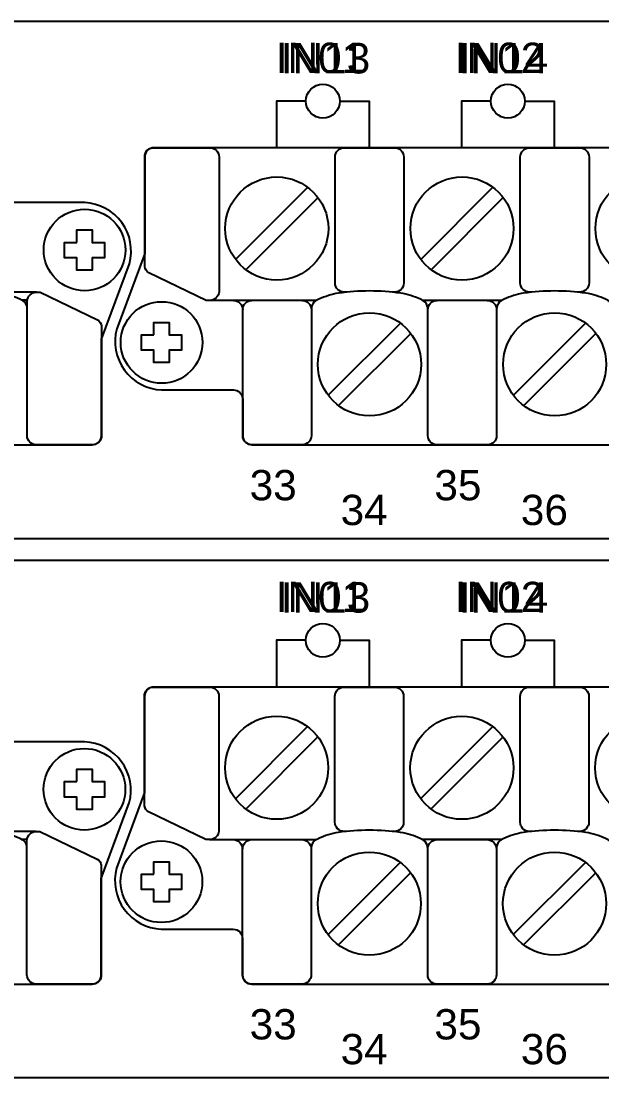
# Model space of a CAD drawing. Extents: x 1 to 47, y 1 to 34.6.
# Drawn here: x 38.044 to 39.928, y 10.856 to 14.286 of the extents above; entities that cross this region are included whole.
import ezdxf

# ---------------------------------------------------------------- set-up
doc = ezdxf.new("R2010")
doc.units = 0
doc.header["$MEASUREMENT"] = 0
for name, color, linetype in [('10_0______DWG_', 7, 'CONTINUOUS'), ('7_1__2___8__OPTOISOLATED_I', 7, 'CONTINUOUS'), ('7_2__7___8__OPTOISOLATED_I', 7, 'CONTINUOUS'), ('7_3__C___18__COMMON____6__', 7, 'CONTINUOUS'), ('7_4__D___18__COMMON____6__', 7, 'CONTINUOUS'), ('7_5__E___8__OPTOISOLATED_I', 7, 'CONTINUOUS'), ('7_6__4___18__COMMON____6__', 7, 'CONTINUOUS'), ('7_7__8___8__OPTOISOLATED_I', 7, 'CONTINUOUS'), ('8_1__2___8__OPTOISOLATED_I', 7, 'CONTINUOUS'), ('8_2__7___8__OPTOISOLATED_I', 7, 'CONTINUOUS'), ('8_3__C___18__COMMON____6__', 7, 'CONTINUOUS'), ('8_4__D___18__COMMON____6__', 7, 'CONTINUOUS'), ('8_5__E___8__OPTOISOLATED_I', 7, 'CONTINUOUS'), ('8_6__4___18__COMMON____6__', 7, 'CONTINUOUS'), ('8_7__8___8__OPTOISOLATED_I', 7, 'CONTINUOUS')]:
    doc.layers.add(name, color=color, linetype=linetype)
doc.styles.add('ARIAL', font='arial.ttf')

msp = doc.modelspace()

# ---------------------------------------------------------------- linework, layer by layer
at = {"layer": '10_0______DWG_'}
for points in [[(27.2942, 14.2863), (43.9545, 14.2863, -0.468367), (44.0044, 14.2263), (44.0044, 12.6563, -0.414132), (43.9545, 12.6063), (27.2942, 12.6063, -0.414214), (27.2442, 12.6563), (27.2442, 14.2363, -0.414287)], [(33.263, 13.0592), (33.263, 12.9412, 0.414213), (33.293, 12.9112), (38.2748, 12.9111, 0.414214), (38.3048, 12.9411), (38.3048, 13.2542), (38.3957, 13.4989, 0.480048), (38.2507, 13.6971), (38.0165, 13.6971, -0.414214), (37.9865, 13.7271), (37.9865, 13.8453, 0.414212), (37.9565, 13.8753), (37.9565, 13.8753), (32.9754, 13.8753, 0.414215), (32.9454, 13.8454), (32.9455, 13.5325), (32.8546, 13.2877, 0.47859), (32.9996, 13.0892), (33.233, 13.0892, -0.414214)], [(38.763, 13.0592), (38.763, 12.9412, 0.414213), (38.793, 12.9112), (43.7748, 12.9111, 0.414214), (43.8048, 12.9411), (43.8048, 13.2542), (43.8957, 13.4989, 0.480048), (43.7507, 13.6971), (43.5165, 13.6971, -0.414214), (43.4865, 13.7271), (43.4865, 13.8453, 0.414212), (43.4565, 13.8753), (43.4565, 13.8753), (38.4754, 13.8753, 0.414215), (38.4454, 13.8454), (38.4455, 13.5325), (38.3546, 13.2877, 0.47859), (38.4996, 13.0892), (38.733, 13.0892, -0.414214)], [(38.2781, 12.9113), (38.0938, 12.9111, -0.414214), (38.0638, 12.9411), (38.0638, 13.3782, -0.390527), (38.0938, 13.4065), (38.106, 13.4065), (38.2919, 13.3168, -0.241514), (38.3048, 13.2968), (38.3048, 12.9411, -0.422157)], [(27.2942, 12.5363), (43.9545, 12.5363, -0.468367), (44.0044, 12.4763), (44.0044, 10.9063, -0.414132), (43.9545, 10.8563), (27.2942, 10.8563, -0.414214), (27.2442, 10.9063), (27.2442, 12.4863, -0.414287)], [(33.2624, 11.3088), (33.2624, 11.1908, 0.414213), (33.2924, 11.1608), (38.2743, 11.1608, 0.414214), (38.3043, 11.1908), (38.3043, 11.5038), (38.3952, 11.7486, 0.480048), (38.2501, 11.9468), (38.0159, 11.9468, -0.414214), (37.9859, 11.9768), (37.9859, 12.0949, 0.414212), (37.9559, 12.1249), (37.9559, 12.125), (32.9749, 12.125, 0.414215), (32.9449, 12.095), (32.945, 11.7821), (32.854, 11.5374, 0.47859), (32.9991, 11.3388), (33.2324, 11.3388, -0.414214)], [(38.7624, 11.3088), (38.7624, 11.1908, 0.414213), (38.7924, 11.1608), (43.7743, 11.1608, 0.414214), (43.8043, 11.1908), (43.8043, 11.5038), (43.8952, 11.7486, 0.480048), (43.7501, 11.9468), (43.5159, 11.9468, -0.414214), (43.4859, 11.9768), (43.4859, 12.0949, 0.414212), (43.4559, 12.1249), (43.4559, 12.125), (38.4749, 12.125, 0.414215), (38.4449, 12.095), (38.445, 11.7821), (38.354, 11.5374, 0.47859), (38.4991, 11.3388), (38.7324, 11.3388, -0.414214)], [(38.4715, 12.1248), (38.6559, 12.125, -0.414214), (38.6859, 12.095), (38.6859, 11.6579, -0.390527), (38.6559, 11.6296), (38.6436, 11.6296), (38.4577, 11.7193, -0.241986), (38.4449, 11.7392), (38.4449, 12.095, -0.422157)], [(38.2776, 11.1609), (38.0933, 11.1607, -0.414214), (38.0633, 11.1907), (38.0633, 11.6278, -0.390527), (38.0933, 11.6561), (38.1055, 11.6561), (38.2914, 11.5664, -0.241514), (38.3043, 11.5465), (38.3043, 11.1907, -0.422157)], [(38.7924, 11.6296), (38.9553, 11.6296, -0.414214), (38.9853, 11.5996), (38.9853, 11.1908, -0.414214), (38.9553, 11.1608), (38.7924, 11.1608, -0.414214), (38.7624, 11.1908), (38.7624, 11.5996, -0.414214)], [(39.3932, 11.6296), (39.5561, 11.6296, -0.414214), (39.5861, 11.5996), (39.5861, 11.1908, -0.414214), (39.5561, 11.1608), (39.3932, 11.1608, -0.414214), (39.3632, 11.1908), (39.3632, 11.5996, -0.414214)]]:
    msp.add_lwpolyline(points, format="xyb", close=True, dxfattribs=at)
for points in [[(39.0023, 13.3799), (38.6442, 13.3799), (38.4583, 13.4697, -0.241986), (38.4454, 13.4896), (38.4454, 13.8453, -0.422157), (38.4721, 13.8752), (38.6564, 13.8753, -0.414214), (38.6864, 13.8453), (38.6864, 13.4082, -0.390527), (38.6564, 13.3799)], [(39.1007, 13.4066), (39.0928, 13.4066, -0.414214), (39.0628, 13.4366), (39.0628, 13.8453, -0.414214), (39.0928, 13.8753), (39.2557, 13.8753, -0.414214), (39.2857, 13.8453), (39.2857, 13.4366, -0.414214), (39.2557, 13.4066), (39.2488, 13.4066)], [(39.7015, 13.4066), (39.6936, 13.4066, -0.414214), (39.6636, 13.4366), (39.6636, 13.8453, -0.414214), (39.6936, 13.8753), (39.8564, 13.8753, -0.414214), (39.8864, 13.8453), (39.8864, 13.4366, -0.414214), (39.8564, 13.4066), (39.8496, 13.4066)], [(38.0938, 13.4065), (38.0165, 13.4064, -0.414214), (37.9865, 13.4364)], [(38.0638, 13.3584, 0.127742), (38.056, 13.3738, 0.081668), (38.0404, 13.384, 0.0591), (37.9767, 13.4033, 0.034646), (37.8752, 13.4104, 0.03436), (37.7745, 13.4033, 0.0591), (37.7108, 13.384, 0.081668), (37.6951, 13.3738, 0.191033), (37.6866, 13.3499)], [(38.733, 13.3799, -0.414214), (38.763, 13.3499)], [(38.9558, 13.3799, -0.414214), (38.9858, 13.3499), (38.9858, 12.9412, -0.414214), (38.9558, 12.9112), (38.793, 12.9112, -0.414214), (38.763, 12.9412), (38.763, 13.3499, -0.414214), (38.793, 13.3799)], [(39.3637, 13.3499, 0.191033), (39.3552, 13.3738, 0.081668), (39.3396, 13.384, 0.0591), (39.2759, 13.4033, 0.034646), (39.1744, 13.4104, 0.03436), (39.0737, 13.4033, 0.0591), (39.01, 13.384, 0.081668), (38.9943, 13.3738, 0.191033), (38.9858, 13.3499)], [(39.5566, 13.3799, -0.414214), (39.5866, 13.3499), (39.5866, 12.9412, -0.414214), (39.5566, 12.9112), (39.3937, 12.9112, -0.414214), (39.3637, 12.9412), (39.3637, 13.3499, -0.414214), (39.3937, 13.3799)], [(39.9645, 13.3499, 0.191033), (39.956, 13.3738, 0.081668), (39.9403, 13.384, 0.0591), (39.8766, 13.4033, 0.034646), (39.7751, 13.4104, 0.03436), (39.6744, 13.4033, 0.0591), (39.6107, 13.384, 0.081668), (39.5951, 13.3738, 0.191033), (39.5866, 13.3499)], [(39.1002, 11.6562), (39.0923, 11.6562, -0.414214), (39.0623, 11.6862), (39.0623, 12.095, -0.414214), (39.0923, 12.125), (39.2551, 12.125, -0.414214), (39.2851, 12.095), (39.2851, 11.6862, -0.414214), (39.2551, 11.6562), (39.2483, 11.6562)], [(39.7009, 11.6562), (39.6931, 11.6562, -0.414214), (39.6631, 11.6862), (39.6631, 12.095, -0.414214), (39.6931, 12.125), (39.8559, 12.125, -0.414214), (39.8859, 12.095), (39.8859, 11.6862, -0.414214), (39.8559, 11.6562), (39.8491, 11.6562)], [(38.0933, 11.6561), (38.0159, 11.656, -0.414214), (37.9859, 11.686)], [(38.0633, 11.608, 0.127742), (38.0555, 11.6235, 0.081668), (38.0399, 11.6336, 0.0591), (37.9762, 11.653, 0.034646), (37.8746, 11.66, 0.03436), (37.7739, 11.653, 0.0591), (37.7102, 11.6336, 0.081668), (37.6946, 11.6235, 0.191033), (37.6861, 11.5996)], [(38.6559, 11.6296), (38.7324, 11.6296, -0.414214), (38.7624, 11.5996)], [(39.3632, 11.5996, 0.191033), (39.3547, 11.6235, 0.081668), (39.3391, 11.6336, 0.0591), (39.2754, 11.653, 0.034646), (39.1738, 11.66, 0.03436), (39.0731, 11.653, 0.0591), (39.0094, 11.6336, 0.081668), (38.9938, 11.6235, 0.191033), (38.9853, 11.5996)], [(39.964, 11.5996, 0.191033), (39.9555, 11.6235, 0.081668), (39.9398, 11.6336, 0.0591), (39.8761, 11.653, 0.034646), (39.7746, 11.66, 0.03436), (39.6739, 11.653, 0.0591), (39.6102, 11.6336, 0.081668), (39.5946, 11.6235, 0.191033), (39.5861, 11.5996)]]:
    msp.add_lwpolyline(points, format="xyb", dxfattribs=at)
for points in [[(38.9741, 13.747), (38.7399, 13.5128)], [(39.5748, 13.747), (39.3407, 13.5128)], [(39.0075, 13.7135), (38.7733, 13.4794)], [(39.6083, 13.7135), (39.3741, 13.4794)], [(38.064, 13.3806), (38.047, 13.3806)], [(39.6031, 13.3799), (39.3472, 13.3799)], [(39.2747, 13.306), (39.0406, 13.0718)], [(39.8755, 13.306), (39.6413, 13.0718)], [(39.3082, 13.2725), (39.074, 13.0384)], [(39.9089, 13.2725), (39.6747, 13.0384)], [(38.9736, 11.9966), (38.7394, 11.7624)], [(39.5743, 11.9966), (39.3402, 11.7624)], [(39.007, 11.9632), (38.7728, 11.729)], [(39.6077, 11.9632), (39.3736, 11.729)], [(38.0635, 11.6302), (38.0464, 11.6302)], [(38.7324, 11.6296), (39.0018, 11.6296)], [(39.6026, 11.6296), (39.3467, 11.6296)], [(39.2742, 11.5556), (39.04, 11.3214)], [(39.875, 11.5556), (39.6408, 11.3214)], [(39.3076, 11.5222), (39.0735, 11.288)], [(39.9084, 11.5222), (39.6742, 11.288)]]:
    msp.add_lwpolyline(points, dxfattribs=at)
for points in [[(38.2252, 13.5682), (38.2252, 13.6085), (38.2752, 13.6085), (38.2752, 13.5682), (38.3153, 13.5682), (38.3153, 13.5183), (38.2752, 13.5183), (38.2752, 13.4783), (38.2252, 13.4783), (38.2252, 13.5183), (38.1851, 13.5183), (38.1851, 13.5682)], [(38.475, 13.2681), (38.475, 13.3084), (38.525, 13.3084), (38.525, 13.2681), (38.5651, 13.2681), (38.5651, 13.2181), (38.525, 13.2181), (38.525, 13.1782), (38.475, 13.1782), (38.475, 13.2181), (38.4349, 13.2181), (38.4349, 13.2681)], [(38.2247, 11.8178), (38.2247, 11.8582), (38.2747, 11.8582), (38.2747, 11.8178), (38.3148, 11.8178), (38.3148, 11.7679), (38.2747, 11.7679), (38.2747, 11.7279), (38.2247, 11.7279), (38.2247, 11.7679), (38.1846, 11.7679), (38.1846, 11.8178)], [(38.4745, 11.5177), (38.4745, 11.558), (38.5244, 11.558), (38.5244, 11.5177), (38.5646, 11.5177), (38.5646, 11.4678), (38.5244, 11.4678), (38.5244, 11.4278), (38.4745, 11.4278), (38.4745, 11.4678), (38.4343, 11.4678), (38.4343, 11.5177)]]:
    msp.add_lwpolyline(points, close=True, dxfattribs=at)
for centre, radius in [((38.8737, 13.6132), 0.1673), ((39.4745, 13.6132), 0.1673), ((40.0745, 13.6132), 0.1673), ((38.2502, 13.5434), 0.1324), ((38.5, 13.2433), 0.1324), ((39.1744, 13.1722), 0.1673), ((39.7751, 13.1722), 0.1673), ((38.8732, 11.8628), 0.1673), ((39.474, 11.8628), 0.1673), ((40.074, 11.8628), 0.1673), ((38.2497, 11.7931), 0.1324), ((38.4995, 11.4929), 0.1324), ((39.1738, 11.4218), 0.1673), ((39.7746, 11.4218), 0.1673)]:
    msp.add_circle(centre, radius, dxfattribs=at)
at = {"layer": '7_1__2___8__OPTOISOLATED_I'}
for points in [[(38.9681, 14.0265), (38.8732, 14.0265), (38.8732, 13.8753)], [(39.0781, 14.0265), (39.1732, 14.0265), (39.1732, 13.8753)], [(39.5681, 14.0265), (39.4732, 14.0265), (39.4732, 13.8753)], [(39.6781, 14.0265), (39.7732, 14.0265), (39.7732, 13.8753)]]:
    msp.add_lwpolyline(points, dxfattribs=at)
for centre in [(39.0231, 14.0265), (39.6231, 14.0265)]:
    msp.add_circle(centre, 0.055, dxfattribs=at)
at = {"layer": '7_2__7___8__OPTOISOLATED_I'}
for points in [[(38.9681, 14.0265), (38.8731, 14.0265), (38.8731, 13.8753)], [(39.0781, 14.0265), (39.1731, 14.0265), (39.1731, 13.8753)], [(39.5681, 14.0265), (39.4731, 14.0265), (39.4731, 13.8753)], [(39.6781, 14.0265), (39.7731, 14.0265), (39.7731, 13.8753)]]:
    msp.add_lwpolyline(points, dxfattribs=at)
for centre in [(39.0231, 14.0265), (39.6231, 14.0265)]:
    msp.add_circle(centre, 0.055, dxfattribs=at)
at = {"layer": '7_3__C___18__COMMON____6__'}
for points in [[(38.9681, 14.0265), (38.8731, 14.0265), (38.8731, 13.8753)], [(39.0781, 14.0265), (39.1731, 14.0265), (39.1731, 13.8753)], [(39.5681, 14.0265), (39.4731, 14.0265), (39.4731, 13.8753)], [(39.6781, 14.0265), (39.7731, 14.0265), (39.7731, 13.8753)]]:
    msp.add_lwpolyline(points, dxfattribs=at)
for centre in [(39.0231, 14.0265), (39.6231, 14.0265)]:
    msp.add_circle(centre, 0.055, dxfattribs=at)
at = {"layer": '7_4__D___18__COMMON____6__'}
for points in [[(38.9681, 14.0265), (38.8731, 14.0265), (38.8731, 13.8753)], [(39.0781, 14.0265), (39.1731, 14.0265), (39.1731, 13.8753)], [(39.5681, 14.0265), (39.4731, 14.0265), (39.4731, 13.8753)], [(39.6781, 14.0265), (39.7731, 14.0265), (39.7731, 13.8753)]]:
    msp.add_lwpolyline(points, dxfattribs=at)
for centre in [(39.0231, 14.0265), (39.6231, 14.0265)]:
    msp.add_circle(centre, 0.055, dxfattribs=at)
at = {"layer": '7_5__E___8__OPTOISOLATED_I'}
for points in [[(38.9681, 14.0265), (38.8731, 14.0265), (38.8731, 13.8753)], [(39.0781, 14.0265), (39.1731, 14.0265), (39.1731, 13.8753)], [(39.5681, 14.0265), (39.4731, 14.0265), (39.4731, 13.8753)], [(39.6781, 14.0265), (39.7731, 14.0265), (39.7731, 13.8753)]]:
    msp.add_lwpolyline(points, dxfattribs=at)
for centre in [(39.0231, 14.0265), (39.6231, 14.0265)]:
    msp.add_circle(centre, 0.055, dxfattribs=at)
at = {"layer": '7_6__4___18__COMMON____6__'}
for points in [[(38.9681, 14.0265), (38.8732, 14.0265), (38.8732, 13.8753)], [(39.0781, 14.0265), (39.1732, 14.0265), (39.1732, 13.8753)], [(39.5681, 14.0265), (39.4732, 14.0265), (39.4732, 13.8753)], [(39.6781, 14.0265), (39.7732, 14.0265), (39.7732, 13.8753)]]:
    msp.add_lwpolyline(points, dxfattribs=at)
for centre in [(39.0231, 14.0265), (39.6231, 14.0265)]:
    msp.add_circle(centre, 0.055, dxfattribs=at)
at = {"layer": '7_7__8___8__OPTOISOLATED_I'}
for points in [[(38.9681, 14.0265), (38.8731, 14.0265), (38.8731, 13.8753)], [(39.0781, 14.0265), (39.1731, 14.0265), (39.1731, 13.8753)], [(39.5681, 14.0265), (39.4731, 14.0265), (39.4731, 13.8753)], [(39.6781, 14.0265), (39.7731, 14.0265), (39.7731, 13.8753)]]:
    msp.add_lwpolyline(points, dxfattribs=at)
for centre in [(39.0231, 14.0265), (39.6231, 14.0265)]:
    msp.add_circle(centre, 0.055, dxfattribs=at)
at = {"layer": '8_1__2___8__OPTOISOLATED_I'}
for points in [[(38.9681, 12.2765), (38.8732, 12.2765), (38.8732, 12.1253)], [(39.0781, 12.2765), (39.1732, 12.2765), (39.1732, 12.1253)], [(39.5681, 12.2765), (39.4732, 12.2765), (39.4732, 12.1253)], [(39.6781, 12.2765), (39.7732, 12.2765), (39.7732, 12.1253)]]:
    msp.add_lwpolyline(points, dxfattribs=at)
for centre in [(39.0231, 12.2765), (39.6231, 12.2765)]:
    msp.add_circle(centre, 0.055, dxfattribs=at)
at = {"layer": '8_2__7___8__OPTOISOLATED_I'}
for points in [[(38.9681, 12.2765), (38.8731, 12.2765), (38.8731, 12.1254)], [(39.0781, 12.2765), (39.1731, 12.2765), (39.1731, 12.1254)], [(39.5681, 12.2765), (39.4731, 12.2765), (39.4731, 12.1254)], [(39.6781, 12.2765), (39.7731, 12.2765), (39.7731, 12.1254)]]:
    msp.add_lwpolyline(points, dxfattribs=at)
for centre in [(39.0231, 12.2765), (39.6231, 12.2765)]:
    msp.add_circle(centre, 0.055, dxfattribs=at)
at = {"layer": '8_3__C___18__COMMON____6__'}
for points in [[(38.9681, 12.2765), (38.8731, 12.2765), (38.8731, 12.1254)], [(39.0781, 12.2765), (39.1731, 12.2765), (39.1731, 12.1254)], [(39.5681, 12.2765), (39.4731, 12.2765), (39.4731, 12.1254)], [(39.6781, 12.2765), (39.7731, 12.2765), (39.7731, 12.1254)]]:
    msp.add_lwpolyline(points, dxfattribs=at)
for centre in [(39.0231, 12.2765), (39.6231, 12.2765)]:
    msp.add_circle(centre, 0.055, dxfattribs=at)
at = {"layer": '8_4__D___18__COMMON____6__'}
for points in [[(38.9681, 12.2765), (38.8731, 12.2765), (38.8731, 12.1254)], [(39.0781, 12.2765), (39.1731, 12.2765), (39.1731, 12.1254)], [(39.5681, 12.2765), (39.4731, 12.2765), (39.4731, 12.1254)], [(39.6781, 12.2765), (39.7731, 12.2765), (39.7731, 12.1254)]]:
    msp.add_lwpolyline(points, dxfattribs=at)
for centre in [(39.0231, 12.2765), (39.6231, 12.2765)]:
    msp.add_circle(centre, 0.055, dxfattribs=at)
at = {"layer": '8_5__E___8__OPTOISOLATED_I'}
for points in [[(38.9681, 12.2765), (38.8731, 12.2765), (38.8731, 12.1254)], [(39.0781, 12.2765), (39.1731, 12.2765), (39.1731, 12.1254)], [(39.5681, 12.2765), (39.4731, 12.2765), (39.4731, 12.1254)], [(39.6781, 12.2765), (39.7731, 12.2765), (39.7731, 12.1254)]]:
    msp.add_lwpolyline(points, dxfattribs=at)
for centre in [(39.0231, 12.2765), (39.6231, 12.2765)]:
    msp.add_circle(centre, 0.055, dxfattribs=at)
at = {"layer": '8_6__4___18__COMMON____6__'}
for points in [[(38.9681, 12.2765), (38.8732, 12.2765), (38.8732, 12.1253)], [(39.0781, 12.2765), (39.1732, 12.2765), (39.1732, 12.1253)], [(39.5681, 12.2765), (39.4732, 12.2765), (39.4732, 12.1253)], [(39.6781, 12.2765), (39.7732, 12.2765), (39.7732, 12.1253)]]:
    msp.add_lwpolyline(points, dxfattribs=at)
for centre in [(39.0231, 12.2765), (39.6231, 12.2765)]:
    msp.add_circle(centre, 0.055, dxfattribs=at)
at = {"layer": '8_7__8___8__OPTOISOLATED_I'}
for points in [[(38.9681, 12.2765), (38.8731, 12.2765), (38.8731, 12.1254)], [(39.0781, 12.2765), (39.1731, 12.2765), (39.1731, 12.1254)], [(39.5681, 12.2765), (39.4731, 12.2765), (39.4731, 12.1254)], [(39.6781, 12.2765), (39.7731, 12.2765), (39.7731, 12.1254)]]:
    msp.add_lwpolyline(points, dxfattribs=at)
for centre in [(39.0231, 12.2765), (39.6231, 12.2765)]:
    msp.add_circle(centre, 0.055, dxfattribs=at)

# ---------------------------------------------------------------- texts
at = {"layer": '10_0______DWG_', "style": 'ARIAL'}
for s, p in [('33', (38.7856, 12.7311)), ('35', (39.3848, 12.7311)), ('34', (39.0807, 12.6506)), ('36', (39.6652, 12.6506)), ('33', (38.7856, 10.9811)), ('35', (39.3848, 10.9811)), ('34', (39.0807, 10.9006)), ('36', (39.6652, 10.9006))]:
    msp.add_text(s, height=0.09833, dxfattribs=at).set_placement(p)
at = {"layer": '7_1__2___8__OPTOISOLATED_I', "style": 'ARIAL'}
for s, p in [('IN01', (38.8702, 14.1181)), ('IN02', (39.4513, 14.1181))]:
    msp.add_text(s, height=0.09833, dxfattribs=at).set_placement(p)
at = {"layer": '7_2__7___8__OPTOISOLATED_I', "style": 'ARIAL'}
for s, p in [('IN01', (38.8702, 14.1181)), ('IN02', (39.4512, 14.1181))]:
    msp.add_text(s, height=0.09833, dxfattribs=at).set_placement(p)
at = {"layer": '7_3__C___18__COMMON____6__', "style": 'ARIAL'}
for s, p in [('IN13', (38.8867, 14.1165)), ('IN14', (39.4643, 14.1165))]:
    msp.add_text(s, height=0.09833, dxfattribs=at).set_placement(p)
at = {"layer": '7_4__D___18__COMMON____6__', "style": 'ARIAL'}
for s, p in [('IN13', (38.8867, 14.1165)), ('IN14', (39.4643, 14.1165))]:
    msp.add_text(s, height=0.09833, dxfattribs=at).set_placement(p)
at = {"layer": '7_5__E___8__OPTOISOLATED_I', "style": 'ARIAL'}
for s, p in [('IN01', (38.8702, 14.1181)), ('IN02', (39.4512, 14.1181))]:
    msp.add_text(s, height=0.09833, dxfattribs=at).set_placement(p)
at = {"layer": '7_6__4___18__COMMON____6__', "style": 'ARIAL'}
for s, p in [('IN13', (38.8867, 14.1165)), ('IN14', (39.4643, 14.1165))]:
    msp.add_text(s, height=0.09833, dxfattribs=at).set_placement(p)
at = {"layer": '7_7__8___8__OPTOISOLATED_I', "style": 'ARIAL'}
for s, p in [('IN01', (38.8702, 14.1181)), ('IN02', (39.4512, 14.1181))]:
    msp.add_text(s, height=0.09833, dxfattribs=at).set_placement(p)
at = {"layer": '8_1__2___8__OPTOISOLATED_I', "style": 'ARIAL'}
for s, p in [('IN01', (38.8702, 12.3681)), ('IN02', (39.4513, 12.3681))]:
    msp.add_text(s, height=0.09833, dxfattribs=at).set_placement(p)
at = {"layer": '8_2__7___8__OPTOISOLATED_I', "style": 'ARIAL'}
for s, p in [('IN01', (38.8702, 12.3681)), ('IN02', (39.4512, 12.3681))]:
    msp.add_text(s, height=0.09833, dxfattribs=at).set_placement(p)
at = {"layer": '8_3__C___18__COMMON____6__', "style": 'ARIAL'}
for s, p in [('IN13', (38.8867, 12.3665)), ('IN14', (39.4643, 12.3665))]:
    msp.add_text(s, height=0.09833, dxfattribs=at).set_placement(p)
at = {"layer": '8_4__D___18__COMMON____6__', "style": 'ARIAL'}
for s, p in [('IN13', (38.8867, 12.3665)), ('IN14', (39.4643, 12.3665))]:
    msp.add_text(s, height=0.09833, dxfattribs=at).set_placement(p)
at = {"layer": '8_5__E___8__OPTOISOLATED_I', "style": 'ARIAL'}
for s, p in [('IN01', (38.8702, 12.3681)), ('IN02', (39.4512, 12.3681))]:
    msp.add_text(s, height=0.09833, dxfattribs=at).set_placement(p)
at = {"layer": '8_6__4___18__COMMON____6__', "style": 'ARIAL'}
for s, p in [('IN13', (38.8867, 12.3665)), ('IN14', (39.4643, 12.3665))]:
    msp.add_text(s, height=0.09833, dxfattribs=at).set_placement(p)
at = {"layer": '8_7__8___8__OPTOISOLATED_I', "style": 'ARIAL'}
for s, p in [('IN01', (38.8702, 12.3681)), ('IN02', (39.4512, 12.3681))]:
    msp.add_text(s, height=0.09833, dxfattribs=at).set_placement(p)

doc.saveas('drawing.dxf')
